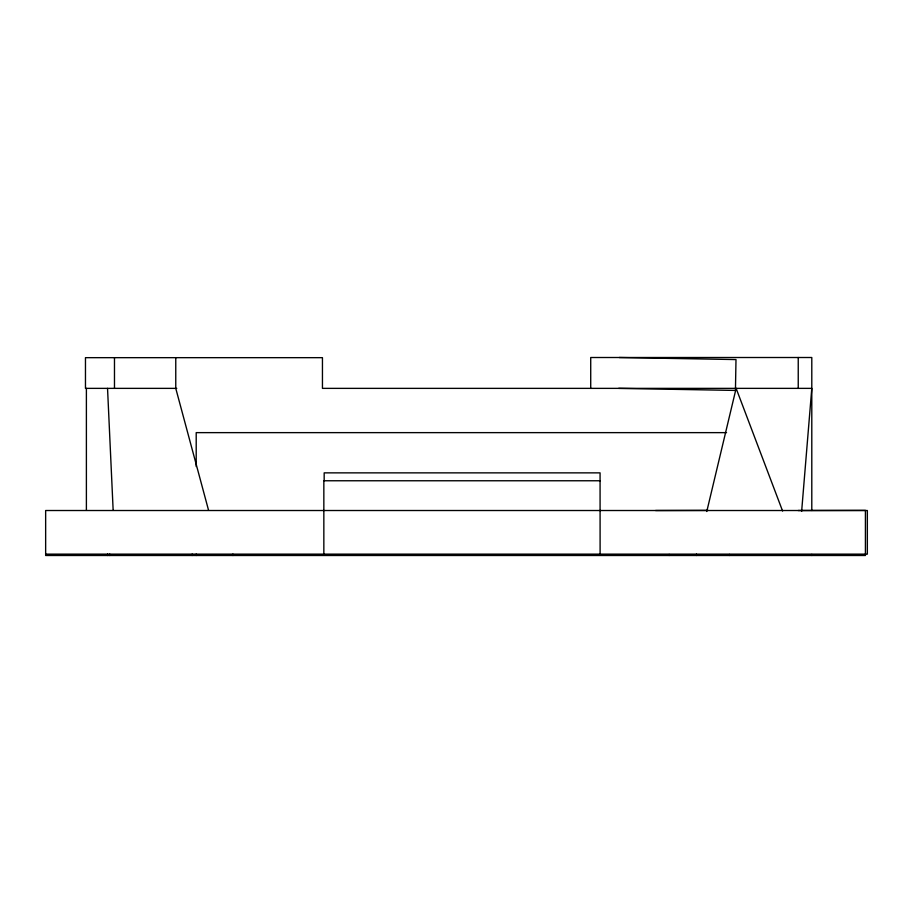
<?xml version="1.0" encoding="UTF-8"?>
<svg xmlns="http://www.w3.org/2000/svg" width="913" height="913" viewBox="0 0 913 913"><rect width="100%" height="100%" fill="white"/><g stroke="black" fill="none" stroke-linecap="round" stroke-linejoin="round"><path stroke-width="1.37" d="M801.637 511.371L811.794 388.367L322.449 388.367L322.449 357.668L85.468 357.668L85.468 388.367L176.757 388.367M706.776 511.497L736.129 388.367L782.589 511.029M726.543 432.636L196.204 432.636L196.204 466.532M600.103 480.763L323.841 480.763L323.841 554.134M708.032 510.39L655.557 510.515M798.099 510.515L865.421 510.39L865.421 555.492L45.65 555.492L45.65 510.515L867.35 510.515L867.35 554.134L45.65 554.134M619.231 357.508L735.992 359.574L735.444 390.433L618.683 388.367M208.552 510.253L175.764 388.367L175.764 357.668M107.54 388.367L113.144 510.173M811.794 510.47L811.794 357.508L590.722 357.508L590.722 388.367M811.794 554.385L811.794 555.492M798.236 357.508L798.236 388.367M729.384 554.385L729.384 555.492M696.448 554.134L696.448 555.492M669.195 554.385L669.195 555.492M600.103 554.134L600.069 472.866L324.172 472.866L324.172 480.763M232.906 554.077L232.906 555.492M196.204 554.077L196.204 555.492M192.175 554.077L192.175 555.492M114.479 357.668L114.479 388.367M109.765 554.077L109.765 555.492M107.54 554.077L107.54 555.492M86.393 388.367L86.393 510.173"/></g></svg>
